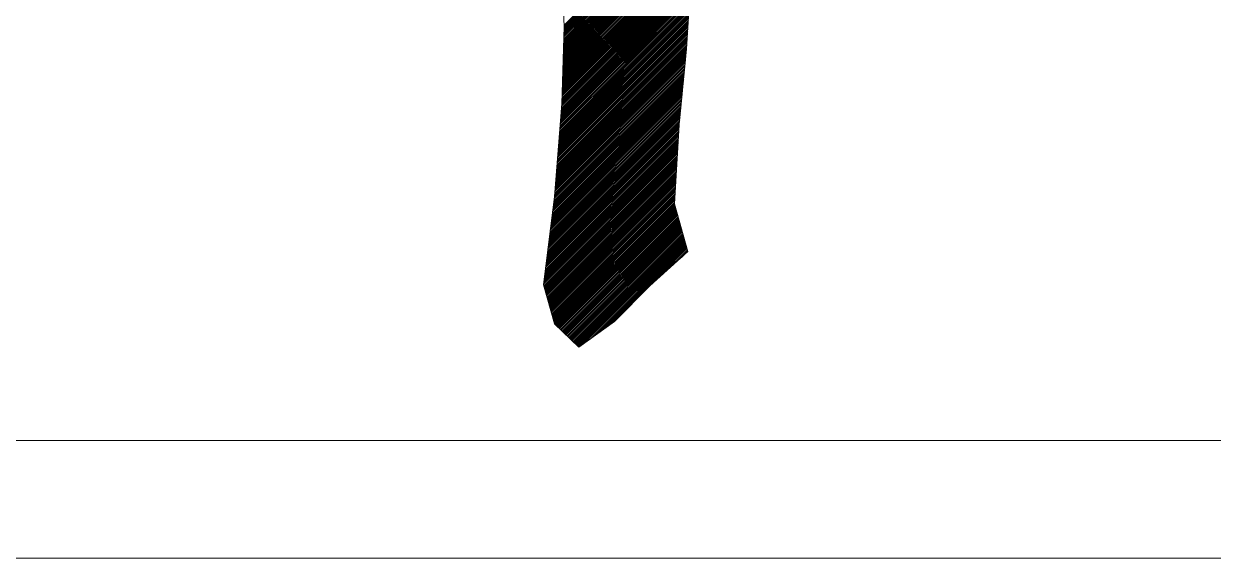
# Model space of a CAD drawing. Units: millimetres at full size. Extents: x -22551 to 92397, y -19340 to 14894.
# Drawn here: x 78880 to 79728, y -19340 to -18959 of the extents above; entities that cross this region are included whole.
import ezdxf

# ---------------------------------------------------------------- set-up
doc = ezdxf.new("R2010")
doc.units = ezdxf.units.MM
doc.header["$LTSCALE"] = 70
doc.layers.add('8-0_9-1', color=7, linetype='Continuous', lineweight=15)

msp = doc.modelspace()

# ---------------------------------------------------------------- linework, layer by layer
at = {"layer": '8-0_9-1'}
for p, q in [((79263.74, -19002.37), (79443.77, -18822.34)), ((79263.78, -19001.17), (79442.6, -18822.34)), ((79263.82, -18999.97), (79441.44, -18822.35)), ((79263.85, -18998.77), (79440.27, -18822.35)), ((79263.89, -18997.56), (79439.1, -18822.36)), ((79263.93, -18996.36), (79437.93, -18822.36)), ((79263.97, -18995.16), (79436.76, -18822.37)), ((79264.01, -18993.96), (79435.59, -18822.37)), ((79264.05, -18992.75), (79434.42, -18822.38)), ((79264.08, -18991.55), (79433.25, -18822.38)), ((79264.12, -18990.35), (79432.09, -18822.39)), ((79264.16, -18989.15), (79430.92, -18822.39)), ((79264.2, -18987.94), (79429.75, -18822.4)), ((79264.24, -18986.74), (79428.58, -18822.4)), ((79264.27, -18985.54), (79427.41, -18822.4)), ((79264.31, -18984.34), (79426.24, -18822.41)), ((79264.35, -18983.14), (79425.07, -18822.41)), ((79264.39, -18981.93), (79423.9, -18822.42)), ((79264.43, -18980.73), (79422.73, -18822.42)), ((79264.46, -18979.53), (79421.57, -18822.43)), ((79264.5, -18978.33), (79420.4, -18822.43)), ((79264.54, -18977.12), (79419.23, -18822.44)), ((79264.58, -18975.92), (79418.06, -18822.44)), ((79264.62, -18974.72), (79416.89, -18822.45)), ((79264.66, -18973.52), (79415.72, -18822.45)), ((79264.69, -18972.31), (79414.55, -18822.45)), ((79264.73, -18971.11), (79413.38, -18822.46)), ((79264.77, -18969.91), (79412.22, -18822.46)), ((79264.81, -18968.71), (79411.05, -18822.47)), ((79264.85, -18967.5), (79409.88, -18822.47)), ((79264.88, -18966.3), (79408.71, -18822.48)), ((79264.92, -18965.1), (79407.54, -18822.48)), ((79264.96, -18963.9), (79406.37, -18822.49)), ((79265, -18962.7), (79405.2, -18822.49)), ((79265, -18960.37), (79402.87, -18822.5)), ((79265.04, -18961.49), (79404.03, -18822.5)), ((79263.66, -19004.78), (79364.47, -18903.97)), ((79263.7, -19003.58), (79364.99, -18902.29)), ((79263.47, -19010.79), (79361.89, -18912.37)), ((79263.51, -19009.59), (79362.4, -18910.69)), ((79263.55, -19008.38), (79362.92, -18909.01)), ((79263.59, -19007.18), (79363.44, -18907.33)), ((79263.63, -19005.98), (79363.96, -18905.65)), ((79263.26, -19016.83), (79359.3, -18920.78)), ((79263.32, -19015.6), (79359.82, -18919.1)), ((79263.36, -19014.4), (79360.34, -18917.42)), ((79263.4, -19013.19), (79360.85, -18915.74)), ((79263.43, -19011.99), (79361.37, -18914.06)), ((79262.76, -19023.15), (79356.71, -18929.19)), ((79262.86, -19021.88), (79357.23, -18927.51)), ((79262.96, -19020.62), (79357.75, -18925.83)), ((79263.06, -19019.36), (79358.27, -18924.15)), ((79263.16, -19018.09), (79358.78, -18922.46)), ((79262.16, -19030.73), (79354.68, -18938.21)), ((79262.26, -19029.47), (79354.76, -18936.96)), ((79262.36, -19028.2), (79354.84, -18935.72)), ((79262.46, -19026.94), (79355.16, -18934.24)), ((79262.56, -19025.68), (79355.68, -18932.55)), ((79262.66, -19024.41), (79356.2, -18930.87)), ((79261.56, -19038.32), (79354.22, -18945.66)), ((79261.66, -19037.05), (79354.29, -18944.42)), ((79261.76, -19035.79), (79354.37, -18943.17)), ((79261.86, -19034.52), (79354.45, -18941.93)), ((79261.96, -19033.26), (79354.53, -18940.69)), ((79262.06, -19031.99), (79354.6, -18939.45)), ((79260.86, -19047.16), (79353.67, -18954.35)), ((79260.96, -19045.9), (79353.75, -18953.11)), ((79261.06, -19044.64), (79353.83, -18951.87)), ((79261.16, -19043.37), (79353.91, -18950.63)), ((79261.26, -19042.11), (79353.98, -18949.38)), ((79261.36, -19040.84), (79354.06, -18948.14)), ((79261.46, -19039.58), (79354.14, -18946.9)), ((79260.16, -19056.01), (79353.13, -18963.04)), ((79260.26, -19054.75), (79353.21, -18961.8)), ((79260.36, -19053.48), (79353.28, -18960.56)), ((79260.46, -19052.22), (79353.36, -18959.32)), ((79260.56, -19050.95), (79353.44, -18958.08)), ((79260.66, -19049.69), (79353.52, -18956.83)), ((79260.76, -19048.43), (79353.6, -18955.59)), ((79259.46, -19064.86), (79352.59, -18971.73)), ((79259.56, -19063.59), (79352.66, -18970.49)), ((79259.66, -19062.33), (79352.74, -18969.25)), ((79259.76, -19061.07), (79352.82, -18968.01)), ((79259.86, -19059.8), (79352.9, -18966.77)), ((79259.96, -19058.54), (79352.97, -18965.53)), ((79260.06, -19057.27), (79353.05, -18964.28)), ((79258.76, -19073.71), (79351.91, -18980.56)), ((79258.86, -19072.44), (79352.04, -18979.27)), ((79258.96, -19071.18), (79352.16, -18977.98)), ((79259.06, -19069.91), (79352.28, -18976.7)), ((79259.16, -19068.65), (79352.35, -18975.46)), ((79259.26, -19067.39), (79352.43, -18974.22)), ((79259.36, -19066.12), (79352.51, -18972.98)), ((79258.17, -19081.29), (79351.17, -18988.29)), ((79258.27, -19080.03), (79351.29, -18987)), ((79258.37, -19078.76), (79351.42, -18985.71)), ((79258.47, -19077.5), (79351.54, -18984.42)), ((79258.57, -19076.23), (79351.67, -18983.13)), ((79258.67, -19074.97), (79351.79, -18981.84)), ((79257.07, -19090.54), (79350.29, -18997.31)), ((79257.24, -19089.21), (79350.42, -18996.02)), ((79257.4, -19087.88), (79350.54, -18994.73)), ((79257.57, -19086.54), (79350.67, -18993.45)), ((79257.73, -19085.21), (79350.79, -18992.16)), ((79257.9, -19083.88), (79350.92, -18990.87)), ((79258.07, -19082.55), (79351.04, -18989.58)), ((79256.07, -19098.52), (79349.54, -19005.05)), ((79256.24, -19097.19), (79349.67, -19003.76)), ((79256.4, -19095.86), (79349.79, -19002.47)), ((79256.57, -19094.53), (79349.92, -19001.18)), ((79256.74, -19093.2), (79350.04, -18999.89)), ((79256.9, -19091.87), (79350.17, -18998.6)), ((79254.91, -19107.83), (79348.67, -19014.07)), ((79255.07, -19106.5), (79348.8, -19012.78)), ((79255.24, -19105.17), (79348.92, -19011.49)), ((79255.41, -19103.84), (79349.05, -19010.2)), ((79255.57, -19102.51), (79349.17, -19008.91)), ((79255.74, -19101.18), (79349.3, -19007.62)), ((79255.9, -19099.85), (79349.42, -19006.33)), ((79253.91, -19115.82), (79347.92, -19021.8)), ((79254.08, -19114.48), (79348.05, -19020.51)), ((79254.24, -19113.15), (79348.17, -19019.22)), ((79254.41, -19111.82), (79348.3, -19017.93)), ((79254.57, -19110.49), (79348.42, -19016.65)), ((79254.74, -19109.16), (79348.55, -19015.36)), ((79252.75, -19125.13), (79347.05, -19030.82)), ((79252.91, -19123.8), (79347.17, -19029.54)), ((79253.08, -19122.47), (79347.3, -19028.25)), ((79253.24, -19121.14), (79347.42, -19026.96)), ((79253.41, -19119.81), (79347.55, -19025.67)), ((79253.58, -19118.48), (79347.67, -19024.38)), ((79253.74, -19117.15), (79347.8, -19023.09)), ((79251.58, -19134.44), (79346.5, -19039.52)), ((79251.75, -19133.11), (79346.58, -19038.28)), ((79251.91, -19131.78), (79346.66, -19037.04)), ((79252.08, -19130.45), (79346.73, -19035.8)), ((79252.25, -19129.12), (79346.81, -19034.56)), ((79252.41, -19127.79), (79346.89, -19033.32)), ((79252.58, -19126.46), (79346.96, -19032.08)), ((79250.42, -19143.76), (79345.97, -19048.2)), ((79250.58, -19142.43), (79346.05, -19046.96)), ((79250.75, -19141.09), (79346.12, -19045.72)), ((79250.92, -19139.76), (79346.2, -19044.48)), ((79251.08, -19138.43), (79346.28, -19043.24)), ((79251.25, -19137.1), (79346.35, -19042)), ((79251.41, -19135.77), (79346.43, -19040.76)), ((79250.25, -19145.09), (79345.89, -19049.44)), ((79250.42, -19146.08), (79345.82, -19050.68)), ((79250.67, -19146.99), (79345.74, -19051.92)), ((79250.93, -19147.9), (79345.66, -19053.16)), ((79251.19, -19148.81), (79345.59, -19054.4)), ((79251.44, -19149.72), (79345.51, -19055.65)), ((79251.7, -19150.62), (79345.44, -19056.89)), ((79251.95, -19151.53), (79345.36, -19058.13)), ((79252.21, -19152.44), (79345.28, -19059.37)), ((79252.46, -19153.35), (79345.21, -19060.61)), ((79252.72, -19154.26), (79345.13, -19061.85)), ((79252.97, -19155.17), (79345.05, -19063.09)), ((79253.23, -19156.08), (79344.98, -19064.33)), ((79253.49, -19156.99), (79344.9, -19065.57)), ((79253.74, -19157.89), (79344.83, -19066.81)), ((79254, -19158.8), (79344.75, -19068.05)), ((79254.25, -19159.71), (79344.67, -19069.29)), ((79254.51, -19160.62), (79344.6, -19070.53)), ((79254.76, -19161.53), (79344.52, -19071.77)), ((79255.02, -19162.44), (79344.44, -19073.01)), ((79255.27, -19163.35), (79344.37, -19074.25)), ((79255.53, -19164.25), (79344.29, -19075.49)), ((79255.79, -19165.16), (79344.21, -19076.73)), ((79256.04, -19166.07), (79344.14, -19077.97)), ((79256.3, -19166.98), (79344.06, -19079.22)), ((79256.55, -19167.89), (79343.99, -19080.46)), ((79256.81, -19168.8), (79343.91, -19081.7)), ((79257.06, -19169.71), (79343.83, -19082.94)), ((79257.32, -19170.61), (79343.76, -19084.18)), ((79257.57, -19171.52), (79343.68, -19085.42)), ((79257.83, -19172.43), (79343.6, -19086.66)), ((79258.11, -19173.31), (79343.55, -19087.87)), ((79258.71, -19173.88), (79343.81, -19088.78)), ((79259.31, -19174.45), (79344.07, -19089.69)), ((79259.9, -19175.01), (79344.32, -19090.6)), ((79260.5, -19175.58), (79344.58, -19091.5)), ((79261.1, -19176.15), (79344.83, -19092.41)), ((79261.7, -19176.72), (79345.09, -19093.32)), ((79262.29, -19177.28), (79345.35, -19094.23)), ((79262.89, -19177.85), (79345.6, -19095.14)), ((79263.49, -19178.42), (79345.86, -19096.04)), ((79264.08, -19178.98), (79346.12, -19096.95)), ((79264.68, -19179.55), (79346.37, -19097.86)), ((79265.28, -19180.12), (79346.63, -19098.77)), ((79265.87, -19180.69), (79346.88, -19099.68)), ((79266.47, -19181.25), (79347.14, -19100.59)), ((79267.07, -19181.82), (79347.4, -19101.49)), ((79267.67, -19182.39), (79347.65, -19102.4)), ((79268.26, -19182.95), (79347.91, -19103.31)), ((79268.86, -19183.52), (79348.16, -19104.22)), ((79269.46, -19184.09), (79348.42, -19105.13)), ((79270.05, -19184.66), (79348.68, -19106.03)), ((79270.65, -19185.22), (79348.93, -19106.94)), ((79271.25, -19185.79), (79349.19, -19107.85)), ((79271.84, -19186.36), (79349.44, -19108.76)), ((79272.44, -19186.93), (79349.7, -19109.67)), ((79273.04, -19187.49), (79349.96, -19110.57)), ((79273.64, -19188.06), (79350.21, -19111.48)), ((79274.23, -19188.63), (79350.47, -19112.39)), ((79274.83, -19189.19), (79350.73, -19113.3)), ((79275.43, -19189.76), (79350.98, -19114.21)), ((79279.16, -19187.2), (79351.24, -19115.11)), ((79283.38, -19184.14), (79351.49, -19116.02)), ((79287.6, -19181.08), (79351.75, -19116.93)), ((79291.82, -19178.03), (79352.01, -19117.84)), ((79296.04, -19174.97), (79352.26, -19118.75)), ((79300.26, -19171.92), (79352.52, -19119.65)), ((79336.57, -19136.77), (79352.77, -19120.56)), ((79348.6, -19125.9), (79353.03, -19121.47)), ((44756.56, -19256.46), (92312.86, -19256.46)), ((44672.56, -19340.46), (92396.86, -19340.46))]:
    msp.add_line(p, q, dxfattribs=at)
msp.add_lwpolyline([(79262.73, -18912.13), (79265.04, -18961.34), (79263.3, -19016.28), (79258.07, -19082.57), (79250.22, -19145.36), (79258.07, -19173.27), (79275.51, -19189.84), (79300.8, -19171.52), (79326.09, -19146.23), (79353.13, -19121.81), (79343.53, -19087.8), (79347.02, -19031.11), (79352.25, -18977.04), (79354.87, -18935.18)], dxfattribs=at)

doc.saveas('drawing.dxf')
